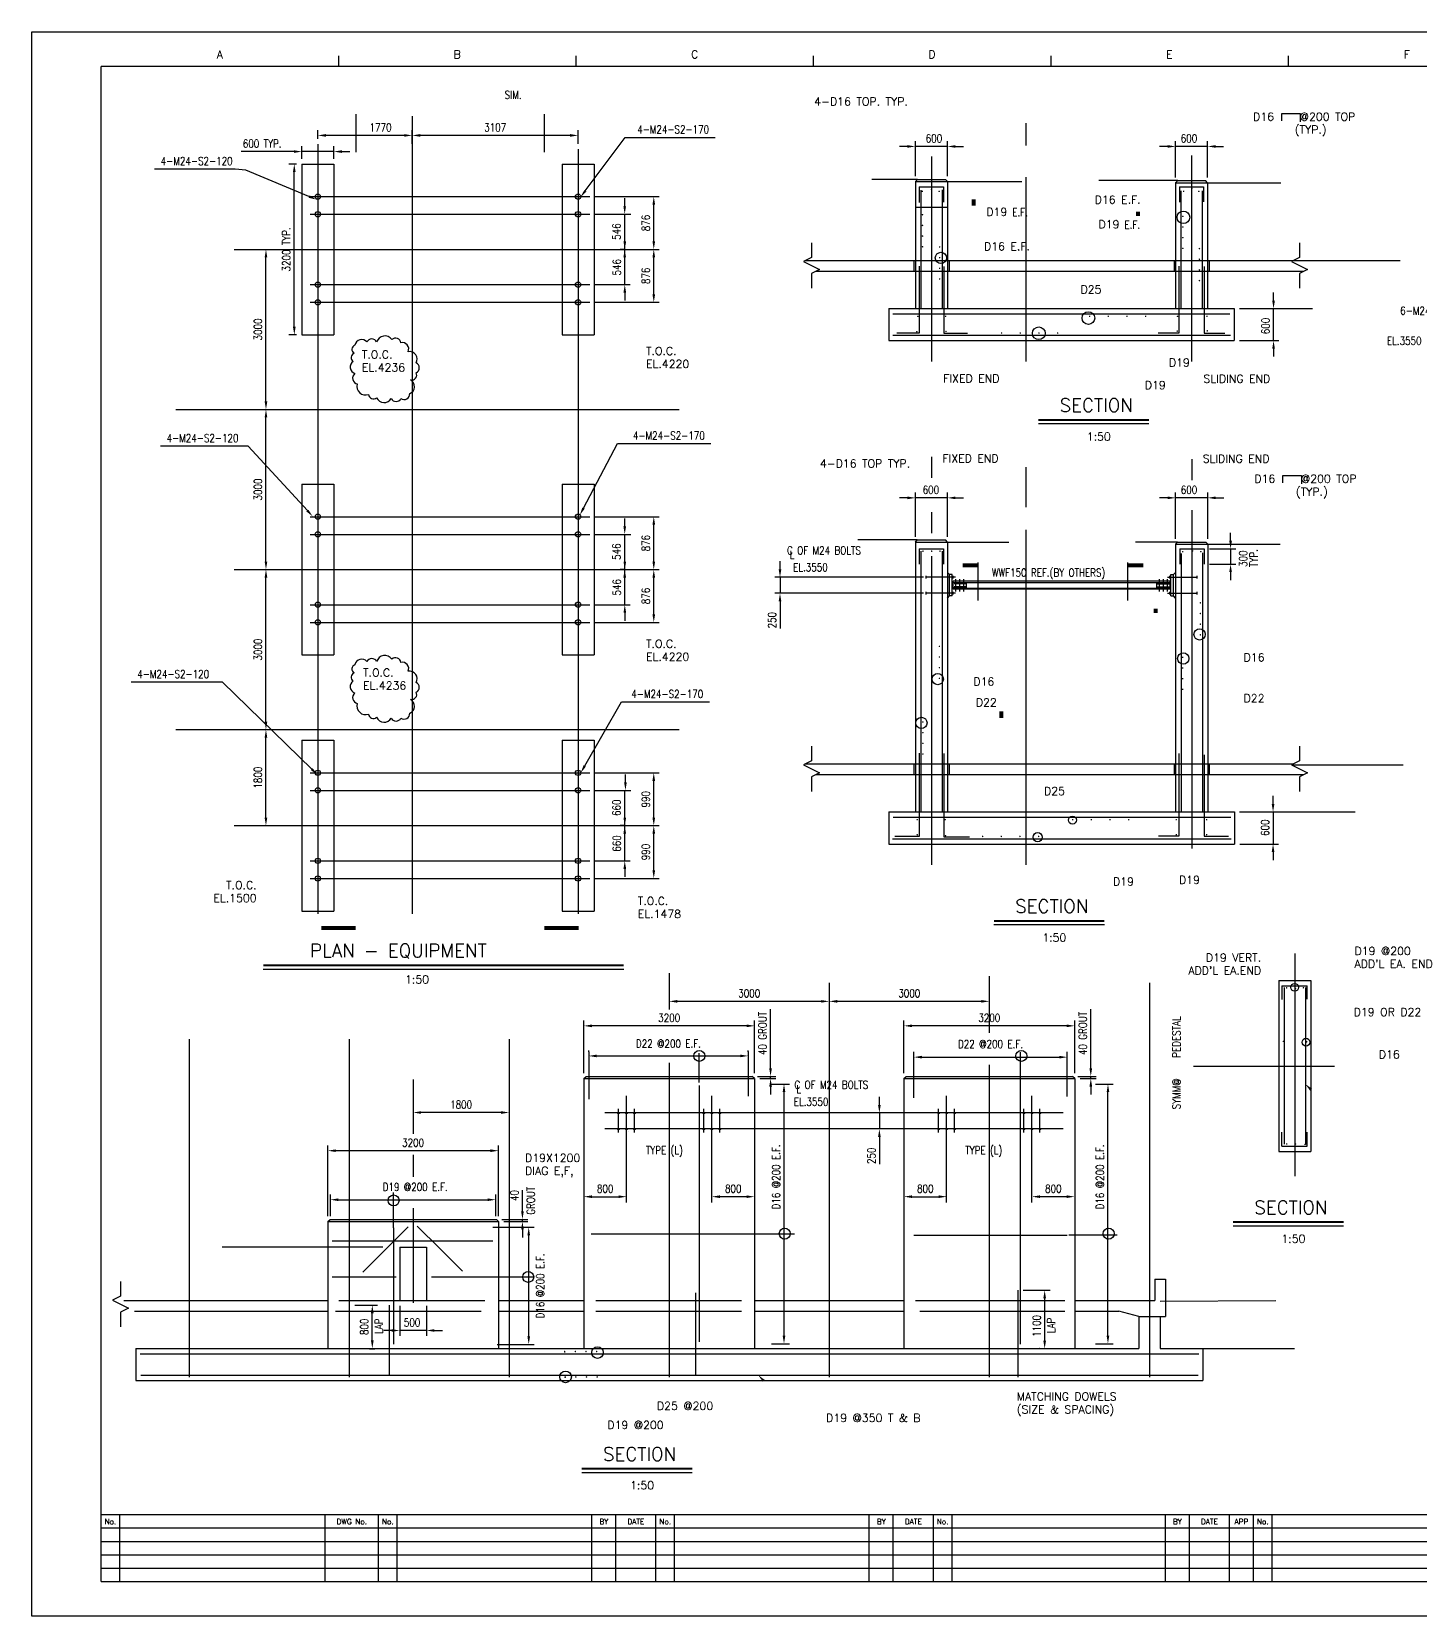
# Model space of a CAD drawing. Extents: x 0 to 42050, y 0 to 29700.
# Drawn here: x 0 to 26027, y 0 to 29700 of the extents above; entities that cross this region are included whole.
import ezdxf
from ezdxf.enums import TextEntityAlignment as Align

# ---------------------------------------------------------------- set-up
doc = ezdxf.new("R2010")
doc.units = 0
doc.header["$LTSCALE"] = 500
for name, pattern in [('CENTER', [0]), ('CENTER2', [0]), ('HIDDEN', [0])]:
    doc.linetypes.add(name, pattern=pattern)
for name, color, linetype in [('BORDER', 7, 'CONTINUOUS'), ('CLINE', 7, 'CENTER'), ('CONC', 1, 'CONTINUOUS'), ('CUTLINE', 7, 'CONTINUOUS'), ('DIM', 6, 'CONTINUOUS'), ('HIDDEN', 7, 'HIDDEN'), ('REBAR', 2, 'CONTINUOUS'), ('STEEL', 7, 'CENTER2'), ('TEXT', 7, 'CONTINUOUS'), ('TEXTM', 1, 'CONTINUOUS')]:
    doc.layers.add(name, color=color, linetype=linetype)
doc.styles.get("Standard").update_dxf_attribs({"font": 'romans', "width": 0.8})

msp = doc.modelspace()

# ---------------------------------------------------------------- linework, layer by layer
at = {"layer": 'BORDER', "color": 0}
for p, q in [((5750, 29250), (5750, 29050)), ((10200, 29250), (10200, 29050)), ((14650, 29250), (14650, 29050)), ((19100, 29250), (19100, 29050)), ((23550, 29250), (23550, 29050)), ((1300, 650), (1300, 29050)), ((41400, 29050), (1300, 29050)), ((41400, 1900), (1300, 1900)), ((1650, 650), (1650, 1900)), ((5500, 650), (5500, 1900)), ((6500, 650), (6500, 1900)), ((6850, 650), (6850, 1900)), ((10500, 650), (10500, 1900)), ((10950, 650), (10950, 1900)), ((11700, 650), (11700, 1900)), ((12050, 650), (12050, 1900)), ((15700, 650), (15700, 1900)), ((16150, 650), (16150, 1900)), ((16900, 650), (16900, 1900)), ((17250, 650), (17250, 1900)), ((21250, 650), (21250, 1900)), ((21700, 650), (21700, 1900)), ((22450, 650), (22450, 1900)), ((22900, 650), (22900, 1900)), ((23250, 650), (23250, 1900)), ((28900, 1650), (1300, 1650)), ((1300, 1400), (28900, 1400)), ((1300, 1150), (28900, 1150)), ((1300, 900), (28900, 900)), ((1300, 650), (41400, 650))]:
    msp.add_line(p, q, dxfattribs=at)
at = {"layer": 'BORDER', "color": 0, "const_width": 37.5}
for points in [[(20940, 22424), (18869, 22424)], [(20106, 13034), (18036, 13034)], [(11097, 12201), (4339, 12201)], [(24588, 7389), (22518, 7389)], [(12380, 2767), (10310, 2767)]]:
    msp.add_lwpolyline(points, dxfattribs=at)
at = {"layer": 'BORDER', "color": 0}
for points in [[(20940, 22349), (18869, 22349)], [(20106, 12959), (18036, 12959)], [(11097, 12126), (4339, 12126)], [(24588, 7314), (22518, 7314)], [(12380, 2692), (10310, 2692)]]:
    msp.add_lwpolyline(points, dxfattribs=at)
at = {"layer": 'CLINE', "color": 0}
for p, q in [((7134, 28114), (7134, 13164)), ((18634, 27984), (18634, 27568)), ((5364, 27593), (5364, 13164)), ((10241, 27499), (10241, 13164)), ((16864, 27360), (16864, 23520)), ((21741, 27377), (21741, 23520)), ((18634, 26972), (18634, 23520)), ((3797, 25619), (11215, 25619)), ((2699, 22619), (12136, 22619)), ((16865, 21729), (16865, 21336)), ((21745, 21687), (21745, 21294)), ((18635, 21535), (18635, 20790)), ((16865, 20694), (16865, 20301)), ((21742, 20732), (21742, 14390)), ((18635, 20366), (18635, 14085)), ((3797, 19619), (11171, 19619)), ((3797, 19619), (11215, 19619)), ((16865, 19873), (16865, 14085)), ((17506, 19354), (17289, 19354)), ((21101, 19354), (21318, 19354)), ((17506, 19294), (17289, 19294)), ((21101, 19294), (21318, 19294)), ((2699, 16619), (12136, 16619)), ((3797, 14819), (11171, 14819)), ((23673, 12420), (23673, 8252)), ((11949, 12054), (11949, 11376)), ((17949, 11998), (17949, 10936)), ((14949, 11870), (14949, 4480)), ((20949, 11870), (20949, 4480)), ((2949, 10817), (2949, 4480)), ((5949, 10817), (5949, 4480)), ((8949, 10817), (8949, 4480)), ((11949, 10373), (11949, 4480)), ((17949, 10335), (17949, 4480)), ((21775, 10314), (24419, 10314)), ((7149, 10060), (7149, 9042)), ((10999, 9067), (10999, 9514)), ((11149, 7757), (11149, 9753)), ((11299, 9067), (11299, 9514)), ((12599, 9067), (12599, 9514)), ((12749, 7757), (12749, 9753)), ((12899, 9067), (12899, 9514)), ((16999, 9067), (16999, 9514)), ((17149, 7757), (17149, 9753)), ((17299, 9067), (17299, 9514)), ((18599, 9067), (18599, 9514)), ((18749, 7757), (18749, 9753)), ((18899, 9067), (18899, 9514)), ((19331, 9435), (10745, 9435)), ((19331, 9135), (10745, 9135)), ((7149, 8648), (7149, 8240)), ((7149, 7649), (7149, 5878))]:
    msp.add_line(p, q, dxfattribs=at)
at = {"layer": 'CONC', "color": 0}
for p, q in [((5064, 27219), (5064, 24019)), ((5064, 27219), (5664, 27219)), ((5664, 27219), (5664, 24019)), ((9941, 27219), (9941, 24019)), ((9941, 27219), (10541, 27219)), ((10541, 27219), (10541, 24019)), ((16564, 26890), (16564, 24510)), ((16564, 26890), (17164, 26890)), ((16602, 26930), (17129, 26930)), ((17164, 26890), (17164, 24510)), ((21441, 26868), (21441, 24510)), ((21441, 26868), (22041, 26868)), ((21481, 26908), (21999, 26908)), ((22041, 26868), (22041, 24510)), ((14500, 25410), (16564, 25410)), ((16534, 25410), (16534, 25210)), ((17164, 25410), (21441, 25410)), ((17194, 25410), (17194, 25210)), ((21411, 25410), (21411, 25210)), ((22041, 25410), (23645, 25410)), ((22071, 25410), (22071, 25210)), ((14700, 25210), (16564, 25210)), ((17164, 25210), (21441, 25210)), ((22041, 25210), (23845, 25210)), ((16064, 24510), (22541, 24510)), ((16064, 24510), (16064, 23910)), ((22541, 24510), (22541, 23910)), ((5064, 24019), (5664, 24019)), ((9941, 24019), (10541, 24019)), ((16064, 23910), (22541, 23910)), ((5064, 21219), (5664, 21219)), ((5064, 21219), (5064, 18019)), ((5664, 21219), (5664, 18019)), ((9941, 21219), (9941, 18019)), ((9941, 21219), (10541, 21219)), ((10541, 21219), (10541, 18019)), ((16565, 20135), (17165, 20135)), ((16565, 20135), (16565, 15075)), ((16599, 20175), (17129, 20175)), ((17165, 20135), (17165, 15075)), ((21442, 20093), (22042, 20093)), ((21442, 20093), (21442, 15075)), ((21477, 20133), (22010, 20133)), ((22042, 20093), (22042, 15075)), ((17165, 19564), (17205, 19524)), ((21442, 19564), (21402, 19524)), ((17165, 19084), (17205, 19124)), ((21442, 19084), (21402, 19124)), ((5064, 18019), (5664, 18019)), ((9941, 18019), (10541, 18019)), ((5064, 16419), (5664, 16419)), ((5064, 16419), (5064, 13219)), ((5664, 16419), (5664, 13219)), ((9941, 16419), (9941, 13219)), ((9941, 16419), (10541, 16419)), ((10541, 16419), (10541, 13219)), ((14501, 15975), (16565, 15975)), ((14701, 15775), (16565, 15775)), ((16535, 15975), (16535, 15775)), ((17165, 15975), (21442, 15975)), ((17165, 15775), (21442, 15775)), ((17195, 15975), (17195, 15775)), ((21412, 15975), (21412, 15775)), ((22042, 15975), (23646, 15975)), ((22042, 15775), (23846, 15775)), ((22072, 15975), (22072, 15775)), ((16065, 15075), (16065, 14475)), ((16065, 15075), (22542, 15075)), ((22542, 15075), (22542, 14475)), ((16065, 14475), (22542, 14475)), ((5064, 13219), (5664, 13219)), ((9941, 13219), (10541, 13219)), ((23373, 11914), (23973, 11914)), ((23373, 11914), (23373, 8714)), ((23973, 11914), (23973, 8714)), ((10394, 10120), (13504, 10120)), ((16393, 10120), (19510, 10120)), ((10349, 10080), (13549, 10080)), ((10349, 10080), (10349, 5020)), ((13549, 10080), (13549, 5020)), ((16349, 10080), (16349, 5020)), ((16349, 10080), (19549, 10080)), ((19549, 10080), (19549, 5020)), ((23373, 8714), (23973, 8714)), ((5592, 7440), (8711, 7440)), ((5549, 7400), (5549, 5020)), ((5549, 7400), (8749, 7400)), ((8749, 7400), (8749, 5020)), ((6899, 6920), (6899, 5920)), ((6899, 6920), (7399, 6920)), ((7399, 6920), (7399, 5920)), ((21049, 6320), (21049, 5920)), ((21049, 6320), (21249, 6320)), ((21249, 6320), (21249, 5620)), ((1729, 5920), (5549, 5920)), ((1929, 5720), (5549, 5720)), ((6899, 5920), (7399, 5920)), ((8749, 5920), (10349, 5920)), ((8749, 5720), (10349, 5720)), ((13549, 5920), (16349, 5920)), ((13549, 5720), (16349, 5720)), ((19549, 5920), (20429, 5920)), ((19549, 5720), (20376, 5720)), ((20749, 5620), (20376, 5720)), ((20429, 5920), (21049, 5920)), ((20749, 5620), (20749, 5020)), ((20749, 5620), (21249, 5620)), ((21149, 5620), (21149, 5020)), ((1949, 5020), (20749, 5020)), ((1949, 5020), (1949, 4420)), ((21149, 5020), (21949, 5020)), ((21949, 5020), (21949, 4420)), ((1949, 4420), (21949, 4420))]:
    msp.add_line(p, q, dxfattribs=at)
for centre in [(10999, 9435), (11149, 9435), (11299, 9435), (12599, 9435), (12749, 9435), (12899, 9435), (16999, 9435), (17149, 9435), (17299, 9435), (18599, 9435), (18749, 9435), (18899, 9435), (10999, 9135), (11149, 9135), (11299, 9135), (12599, 9135), (12749, 9135), (12899, 9135), (16999, 9135), (17149, 9135), (17299, 9135), (18599, 9135), (18749, 9135), (18899, 9135)]:
    msp.add_circle(centre, 15, dxfattribs=at)
at = {"layer": 'CUTLINE', "color": 0}
msp.add_lwpolyline([(0, 0), (0, 29700), (42050, 29700), (42050, 0)], close=True, dxfattribs=at)
msp.add_lwpolyline([(0, 0), (0, 29700), (42050, 29700), (42050, 0)], close=True, dxfattribs=at)
at = {"layer": 'DIM', "color": 0}
for p, q in [((23431, 28030), (23431, 28165)), ((23431, 28165), (23777, 28165)), ((23777, 28165), (23777, 28011)), ((5364, 27693), (5364, 27856)), ((6984, 27756), (5514, 27756)), ((7134, 27599), (7134, 27856)), ((7134, 27599), (7134, 27856)), ((10091, 27756), (7284, 27756)), ((10241, 27599), (10241, 27856)), ((10377, 26717), (11123, 27719)), ((11123, 27719), (11299, 27719)), ((11299, 27719), (12812, 27719)), ((16564, 26990), (16564, 27649)), ((17164, 26990), (17164, 27649)), ((21441, 26968), (21441, 27649)), ((22041, 26968), (22041, 27649)), ((4764, 27453), (3925, 27453)), ((4914, 27453), (4764, 27453)), ((5064, 27319), (5064, 27553)), ((5664, 27453), (5064, 27453)), ((5664, 27319), (5664, 27553)), ((5814, 27453), (5964, 27453)), ((16414, 27549), (16264, 27549)), ((17164, 27549), (16564, 27549)), ((17314, 27549), (17464, 27549)), ((21291, 27549), (21141, 27549)), ((22041, 27549), (21441, 27549)), ((22191, 27549), (22341, 27549)), ((3816, 27125), (2303, 27125)), ((4014, 27103), (3816, 27125)), ((5197, 26611), (4014, 27103)), ((4964, 27219), (4822, 27219)), ((4922, 24169), (4922, 27069)), ((16602, 26930), (15748, 26930)), ((16564, 26890), (16602, 26930)), ((17164, 26890), (17129, 26930)), ((17164, 26890), (18558, 26890)), ((21481, 26908), (19999, 26908)), ((21441, 26868), (21481, 26908)), ((22041, 26868), (21999, 26908)), ((22041, 26868), (23411, 26868)), ((5222, 26609), (10460, 26609)), ((10560, 26609), (11760, 26609)), ((11115, 26429), (11115, 26579)), ((11660, 25769), (11660, 26459)), ((5222, 26279), (10460, 26279)), ((10560, 26279), (11229, 26279)), ((11115, 25619), (11115, 26279)), ((11116, 25769), (11116, 25919)), ((4291, 25619), (4291, 25619)), ((10641, 25619), (11216, 25619)), ((10741, 25619), (11760, 25619)), ((10741, 25619), (11760, 25619)), ((11115, 25619), (11029, 25619)), ((11116, 24959), (11116, 25619)), ((4391, 22769), (4391, 25469)), ((11660, 24779), (11660, 25469)), ((23645, 25410), (25652, 25410)), ((5222, 24959), (10460, 24959)), ((10560, 24959), (11216, 24959)), ((11116, 24809), (11116, 24659)), ((23277, 24660), (23277, 24810)), ((5222, 24629), (10460, 24629)), ((10560, 24629), (11760, 24629)), ((22638, 24510), (24008, 24510)), ((22641, 24510), (23377, 24510)), ((23277, 23910), (23277, 24510)), ((4964, 24019), (4822, 24019)), ((22641, 23910), (23377, 23910)), ((23277, 23760), (23277, 23610)), ((4291, 22619), (4291, 22619)), ((4291, 22619), (4291, 22619)), ((4391, 19769), (4391, 22469)), ((10343, 20771), (10977, 21980)), ((10977, 21980), (11219, 21980)), ((11219, 21980), (12732, 21980)), ((3926, 21933), (2413, 21933)), ((4058, 21933), (3926, 21933)), ((5168, 20724), (4058, 21933)), ((23453, 21379), (23799, 21379)), ((23453, 21244), (23453, 21379)), ((23799, 21379), (23799, 21225)), ((16415, 20963), (16265, 20963)), ((16565, 20235), (16565, 21063)), ((17165, 20963), (16565, 20963)), ((17165, 20235), (17165, 21063)), ((17315, 20963), (17465, 20963)), ((21292, 20963), (21142, 20963)), ((21442, 20193), (21442, 21063)), ((22042, 20963), (21442, 20963)), ((22042, 20193), (22042, 21063)), ((22192, 20963), (22342, 20963)), ((5222, 20609), (10460, 20609)), ((10560, 20609), (11760, 20609)), ((11115, 20429), (11115, 20579)), ((5222, 20279), (10460, 20279)), ((10560, 20279), (11229, 20279)), ((11115, 19619), (11115, 20279)), ((11660, 19769), (11660, 20459)), ((22471, 20158), (22471, 20308)), ((11116, 19769), (11116, 19919)), ((16599, 20175), (15487, 20175)), ((17165, 20135), (17129, 20175)), ((17165, 20135), (18317, 20135)), ((21477, 20133), (20689, 20133)), ((22042, 20093), (23401, 20093)), ((22076, 20008), (22571, 20008)), ((22471, 20008), (22471, 19721)), ((4291, 19619), (4291, 19619)), ((4291, 19619), (4291, 19619)), ((10641, 19619), (11216, 19619)), ((10741, 19619), (11760, 19619)), ((10741, 19619), (11760, 19619)), ((11115, 19619), (11029, 19619)), ((11116, 18959), (11116, 19619)), ((14026, 19624), (14026, 19774)), ((22076, 19721), (22571, 19721)), ((4391, 16769), (4391, 19469)), ((11660, 18779), (11660, 19469)), ((16718, 19474), (13926, 19474)), ((14026, 19474), (14026, 19174)), ((22471, 19571), (22471, 19421)), ((16718, 19174), (13926, 19174)), ((14026, 19024), (14026, 18874)), ((5222, 18959), (10460, 18959)), ((10560, 18959), (11216, 18959)), ((11116, 18809), (11116, 18659)), ((14026, 18874), (14026, 18515)), ((5222, 18629), (10460, 18629)), ((10560, 18629), (11760, 18629)), ((3376, 17511), (1863, 17511)), ((3574, 17511), (3376, 17511)), ((5250, 15878), (3574, 17511)), ((10366, 15939), (11057, 17137)), ((11057, 17137), (11189, 17137)), ((11189, 17137), (12702, 17137)), ((4291, 16619), (4291, 16619)), ((4291, 16619), (4291, 16619)), ((4391, 14969), (4391, 16469)), ((5222, 15809), (10460, 15809)), ((10560, 15809), (11760, 15809)), ((11129, 15629), (11129, 15779)), ((23612, 15958), (25705, 15958)), ((5222, 15479), (10460, 15479)), ((10560, 15479), (11229, 15479)), ((11115, 14819), (11115, 15479)), ((11660, 14969), (11660, 15659)), ((23267, 15225), (23267, 15375)), ((11116, 14969), (11116, 15119)), ((22639, 15075), (24807, 15075)), ((22642, 15075), (23367, 15075)), ((23267, 15075), (23267, 14475)), ((4291, 14819), (4291, 14819)), ((10741, 14819), (11760, 14819)), ((11115, 14819), (11029, 14819)), ((11116, 14159), (11116, 14819)), ((11660, 13979), (11660, 14669)), ((22642, 14475), (23367, 14475)), ((23267, 14325), (23267, 14175)), ((5222, 14159), (10460, 14159)), ((10560, 14159), (11216, 14159)), ((11116, 14009), (11116, 13859)), ((5222, 13829), (10460, 13829)), ((10560, 13829), (11760, 13829)), ((11949, 11626), (11949, 11626)), ((14799, 11526), (12099, 11526)), ((13849, 10420), (13849, 11379)), ((14949, 11459), (14949, 11426)), ((14949, 11459), (14949, 11426)), ((17799, 11526), (15099, 11526)), ((17949, 11459), (17949, 11426)), ((19851, 10420), (19851, 11379)), ((10349, 10180), (10349, 11167)), ((13399, 11067), (10499, 11067)), ((13549, 10180), (13549, 11167)), ((16349, 10180), (16349, 11167)), ((19399, 11067), (16499, 11067)), ((19549, 10180), (19549, 11167)), ((10440, 10580), (10440, 10603)), ((10443, 10578), (10443, 9692)), ((10590, 10503), (13280, 10503)), ((12513, 10002), (12513, 10554)), ((13429, 10586), (13429, 9748)), ((13430, 10580), (13430, 10603)), ((13849, 10270), (13849, 10420)), ((16535, 9719), (16535, 10580)), ((16685, 10480), (19260, 10480)), ((18536, 9926), (18536, 10572)), ((19410, 9742), (19410, 10580)), ((19851, 10270), (19851, 10420)), ((10349, 10080), (10394, 10120)), ((13549, 10080), (13504, 10120)), ((13604, 10120), (13949, 10120)), ((13849, 10080), (13849, 10120)), ((16349, 10080), (16393, 10120)), ((19549, 10080), (19510, 10120)), ((19610, 10120), (19951, 10120)), ((19851, 10080), (19851, 10120)), ((13649, 10080), (13949, 10080)), ((13849, 9930), (13849, 9780)), ((13867, 9975), (14201, 9975)), ((14101, 5260), (14101, 9825)), ((19649, 10080), (19951, 10080)), ((19851, 9930), (19851, 9780)), ((19939, 9975), (20273, 9975)), ((20173, 5260), (20173, 9825)), ((7149, 9515), (7149, 9342)), ((8949, 9515), (8949, 9342)), ((15889, 9585), (15889, 9735)), ((8799, 9442), (7299, 9442)), ((15889, 9435), (15889, 9135)), ((15889, 8985), (15889, 8835)), ((5549, 7500), (5549, 8827)), ((8599, 8727), (5699, 8727)), ((8749, 7500), (8749, 8827)), ((15889, 8835), (15889, 8476)), ((5599, 7500), (5599, 7908)), ((5749, 7808), (8549, 7808)), ((6783, 7282), (6783, 7942)), ((8699, 7500), (8699, 7908)), ((9198, 7740), (9198, 7984)), ((9198, 7590), (9198, 7740)), ((10499, 7865), (10999, 7865)), ((13399, 7865), (12899, 7865)), ((16499, 7865), (16999, 7865)), ((19399, 7865), (18899, 7865)), ((5549, 7400), (5592, 7440)), ((8749, 7400), (8711, 7440)), ((8811, 7440), (9298, 7440)), ((9198, 7400), (9198, 7440)), ((8643, 7291), (9416, 7291)), ((8849, 7400), (9298, 7400)), ((9198, 7250), (9198, 7100)), ((9316, 5245), (9316, 7141)), ((13407, 7167), (14298, 7167)), ((19439, 7149), (20346, 7149)), ((6580, 6920), (3569, 6920)), ((8646, 6362), (9415, 6362)), ((18582, 6110), (19087, 6110)), ((18987, 5167), (18987, 5960)), ((6054, 5831), (6484, 5831)), ((6384, 5170), (6384, 5681)), ((6899, 5820), (6899, 5257)), ((7399, 5820), (7399, 5257)), ((21049, 5920), (21054, 5920)), ((21153, 5909), (23318, 5920)), ((6749, 5357), (6599, 5357)), ((7399, 5357), (6899, 5357)), ((7549, 5357), (7699, 5357)), ((8722, 5095), (9416, 5095)), ((13867, 5110), (14201, 5110)), ((19939, 5110), (20273, 5110)), ((6389, 5016), (6209, 5016)), ((6331, 5016), (6433, 5016)), ((6428, 5020), (6484, 5020)), ((21949, 5020), (23672, 5020))]:
    msp.add_line(p, q, dxfattribs=at)
for points in [[(16815, 26746, 0, 50, 0), (16695, 26836, 0, 0, 0), (16171, 27233, 0, 0, -0.466368), (16142, 27806, 0, 0, -0.15143), (16529, 27992, 0, 0, 0.773113), (16572, 28392, 0, 0, 0.182809)], [(21813, 26798, 0, 50, 0), (21899, 26921, 0, 0, 0), (22179, 27318, 0, 0, -0.04686), (22853, 28107, 0, 0, 2.467105)], [(21443, 26236, 0, 50, 0), (21296, 26206, 0, 0, 0), (21156, 26178, 0, 0, -0.694426), (21013, 26408, 0, 0, 0.550177), (20956, 26565, 0, 0, -9.198422)], [(17055, 25820, 0, 50, 0), (17165, 25922, 0, 0, 0), (17471, 26207, 0, 0, -0.176447), (17743, 26322, 0, 0, 39.437536)], [(21544, 25519, 0, 50, 0), (21439, 25627, 0, 0, 0), (21056, 26021, 0, 0, 0.243545), (20798, 26107, 0, 0, 12.791413)], [(17127, 25519, 0, 50, 0), (17268, 25570, 0, 0, 0), (17442, 25633, 0, 0, -0.089399), (17700, 25677, 0, 0, -212.633748)], [(19008, 24404, 0, 50, 0), (19103, 24520, 0, 0, 0), (19223, 24666, 0, 0, -0.133967), (19509, 24869, 0, 0, 5.640711)], [(5556, 24343, 0, 0, -0.57735), (5489, 24309, 0, 0, 0.57735), (5422, 24275, 0, 0, -0.57735), (5489, 24309, 0, 50, 0), (5556, 24175, 0, 0, 0), (5775, 23737, 0, 0, 0.414214), (6039, 23649, 0, 0, 3.302776)], [(10444, 24367, 0, 0, -0.57735), (10397, 24309, 0, 0, 0.57735), (10350, 24251, 0, 0, -0.57735), (10397, 24309, 0, 50, 0), (10514, 24215, 0, 0, 0), (10969, 23847, 0, 0, 0.180763), (11365, 23715, 0, 0, 55.684625)], [(19842, 24202, 0, 50, 0), (19929, 24080, 0, 0, 0), (20509, 23261, 0, 0, 0.185902), (20831, 23047, 0, 0, 0.10992)], [(18937, 23928, 0, 50, 0), (19063, 23847, 0, 0, 0), (19711, 23428, 0, 0, 0.120069), (20807, 23047, 0, 0, 0.047819)], [(20378, 24011, 0, 50, 0), (20491, 23912, 0, 0, 0), (20771, 23666, 0, 0, 0.161147), (21165, 23499, 0, 0, -3.657102)], [(16857, 19961, 0, 50, 0), (16737, 20051, 0, 0, 0), (16213, 20448, 0, 0, -0.466368), (16184, 21021, 0, 0, -0.15143), (16571, 21207, 0, 0, 0.773113), (16614, 21607, 0, 0, 0.182809)], [(21835, 20012, 0, 50, 0), (21921, 20135, 0, 0, 0), (22201, 20532, 0, 0, -0.04686), (22875, 21321, 0, 0, 2.467105)], [(16385, 19478, 0, 50, 0), (16288, 19593, 0, 0, 0), (16006, 19922, 0, 0, 0.369256), (15800, 19955, 0, 0, -0.178658)], [(10444, 18880, 0, 0, -0.57735), (10397, 18822, 0, 0, 0.57735), (10350, 18763, 0, 0, -0.57735), (10397, 18822, 0, 50, 0), (10514, 18728, 0, 0, 0), (10969, 18360, 0, 0, 0.180763), (11365, 18228, 0, 0, 55.684625)], [(21952, 18493, 0, 50, 0), (22071, 18584, 0, 0, 0), (22212, 18692, 0, 0, -0.515494), (22657, 18555, 0, 0, -0.332477), (22519, 18141, 0, 0, 0.707113), (22565, 17973, 0, 0, -3.550776)], [(5578, 18381, 0, 0, -0.57735), (5511, 18347, 0, 0, 0.57735), (5444, 18313, 0, 0, -0.57735), (5511, 18347, 0, 50, 0), (5578, 18213, 0, 0, 0), (5797, 17775, 0, 0, 0.414214), (6061, 17687, 0, 0, 3.302776)], [(21691, 17921, 0, 50, 0), (21802, 18022, 0, 0, 0), (21963, 18168, 0, 0, -0.530066), (22471, 18045, 0, 0, -1.442463)], [(17066, 17668, 0, 50, 0), (17161, 17784, 0, 0, 0), (17280, 17928, 0, 0, -0.438926), (17571, 17944, 0, 0, -0.384063), (17586, 17714, 0, 0, 0.308394), (17571, 17500, 0, 0, -1.741495)], [(16760, 16797, 0, 50, 0), (16834, 16928, 0, 0, 0), (17086, 17370, 0, 0, -0.417411), (17571, 17500, 0, 0, -0.527056)], [(21937, 16901, 0, 50, 0), (22078, 16951, 0, 0, 0), (22411, 17069, 0, 0, 0.197532), (22565, 17207, 0, 0, 1.593784)], [(16680, 16434, 0, 50, 0), (16777, 16549, 0, 0, 0), (17004, 16818, 0, 0, -0.214082), (17628, 17118, 0, 0, 75.902608)], [(17066, 16527, 0, 50, 0), (17148, 16653, 0, 0, 0), (17387, 17017, 0, 0, -0.308516), (17648, 17125, 0, 0, -9.6667)], [(21542, 16720, 0, 50, 0), (21678, 16782, 0, 0, 0), (21937, 16901, 0, 0, -0.800282)], [(18078, 14966, 0, 50, 0), (18176, 15079, 0, 0, 0), (18355, 15286, 0, 0, -0.249863), (18825, 15467, 0, 0, -16.359954)], [(19508, 14827, 0, 50, 0), (19563, 14687, 0, 0, 0), (19796, 14091, 0, 0, 0.209993), (20117, 13771, 0, 0, -5.345555)], [(20321, 14578, 0, 50, 0), (20405, 14454, 0, 0, 0), (20619, 14137, 0, 0, 0.26222), (21397, 13748, 0, 0, 40.60478)], [(5262, 14429, 0, 0, -0.57735), (5203, 14475, 0, 0, 0.57735), (5144, 14521, 0, 0, -0.57735), (5203, 14475, 0, 50, 0), (5111, 14357, 0, 0, 0), (4652, 13771, 0, 0, -0.353688), (4366, 13705, 0, 0, 0.230515)], [(10480, 14287, 0, 0, -0.57735), (10419, 14243, 0, 0, 0.57735), (10358, 14200, 0, 0, -0.57735), (10419, 14243, 0, 50, 0), (10507, 14122, 0, 0, 0), (10815, 13693, 0, 0, 0.16204), (11211, 13407, 0, 0, -6.523913)], [(18900, 14518, 0, 50, 0), (19013, 14420, 0, 0, 0), (19295, 14176, 0, 0, 0.133614), (20117, 13781, 0, 0, -5.873151)], [(23797, 11811, 0, 50, 0), (23891, 11928, 0, 0, 0), (24221, 12337, 0, 0, -0.302991), (24645, 12470, 0, 0, -10.401935)], [(23632, 11842, 0, 50, 0), (23581, 11983, 0, 0, 0), (23507, 12188, 0, 0, 0.399684), (23193, 12345, 0, 0, -0.149509)], [(23923, 10822, 0, 50, 0), (24033, 10924, 0, 0, 0), (24245, 11121, 0, 0, -0.13076), (24629, 11325, 0, 0, 5.844027)], [(23475, 9810, 0, 50, 0), (23601, 9891, 0, 0, 0), (23719, 9967, 0, 0, -0.448055), (23946, 9904, 0, 0, 0.370362), (24276, 9763, 0, 0, 0.135165), (24786, 10093, 0, 0, 0.137323), (24920, 10367, 0, 0, -0.335244), (25100, 10532, 0, 0, 4.582066)], [(16130, 9447, 0, 50, 0), (16104, 9594, 0, 0, 0), (16054, 9874, 0, 0, 0.648859), (15954, 9899, 0, 0, 4.445583)], [(11193, 9087, 0, 50, 0), (11254, 8950, 0, 0, 0), (11350, 8737, 0, 0, 0.332203), (11442, 8686, 0, 0, -0.067367)], [(12717, 9082, 0, 50, 0), (12625, 8963, 0, 0, 0), (12453, 8742, 0, 0, -0.206836), (12352, 8686, 0, 0, 21.089787)], [(17179, 9087, 0, 50, 0), (17240, 8950, 0, 0, 0), (17336, 8737, 0, 0, 0.332203), (17428, 8686, 0, 0, -0.067367)], [(18703, 9082, 0, 50, 0), (18611, 8963, 0, 0, 0), (18439, 8742, 0, 0, -0.206836), (18337, 8686, 0, 0, 21.089787)], [(7691, 6834, 0, 50, 0), (7811, 6923, 0, 0, 0), (8183, 7199, 0, 0, 0.288398), (8451, 7888, 0, 0, -0.50409), (9098, 8592, 0, 0, -18.803295)], [(18473, 5409, 0, 50, 0), (18393, 5282, 0, 0, 0), (18156, 4905, 0, 0, 0.399595), (18314, 4121, 0, 0, -3.167455)], [(10658, 4844, 0, 50, 0), (10753, 4728, 0, 0, 0), (11141, 4255, 0, 0, 0.127713), (11569, 3943, 0, 0, -5.258408)], [(13223, 4914, 0, 50, 0), (13329, 4808, 0, 0, 0), (14005, 4132, 0, 0, 0.137359), (14741, 3718, 0, 0, -0.785292)], [(10024, 4380, 0, 50, 0), (10101, 4251, 0, 0, 0), (10328, 3871, 0, 0, 0.147962), (10641, 3586, 0, 0, -16.230803)]]:
    msp.add_lwpolyline(points, format="xyseb", dxfattribs=at)
for points in [[(14616, 25743), (14616, 25468), (14466, 25393), (14766, 25243), (14616, 25168), (14616, 24893)], [(23761, 25743), (23761, 25468), (23611, 25393), (23911, 25243), (23761, 25168), (23761, 24893)], [(14617, 16308), (14617, 16033), (14467, 15958), (14767, 15808), (14617, 15733), (14617, 15458)], [(23762, 16308), (23762, 16033), (23612, 15958), (23912, 15808), (23762, 15733), (23762, 15458)], [(1667, 6274), (1667, 5999), (1517, 5924), (1817, 5774), (1667, 5699), (1667, 5424)]]:
    msp.add_lwpolyline(points, dxfattribs=at)
for centre, radius in [((21587, 26221), 118), ((17041, 25461), 105), ((19807, 24333), 119), ((18877, 24047), 119), ((21891, 18404), 106), ((21585, 17952), 106), ((16982, 17567), 106), ((16676, 16745), 106), ((19508, 14923), 75), ((18857, 14603), 85), ((23672, 11788), 73.2), ((23884, 10760), 73.2), ((12513, 10503), 103), ((18550, 10503), 103), ((6783, 7794), 103), ((14115, 7172), 103), ((20187, 7172), 103), ((9306, 6361), 103), ((10605, 4943), 109), ((10007, 4488), 109)]:
    msp.add_circle(centre, radius, dxfattribs=at)
for points in [[(5514, 27781), (5514, 27731), (5364, 27756)], [(6984, 27781), (6984, 27731), (7134, 27756)], [(7284, 27781), (7284, 27731), (7134, 27756)], [(10091, 27781), (10091, 27731), (10241, 27756)], [(4914, 27478), (4914, 27428), (5064, 27453)], [(5814, 27478), (5814, 27428), (5664, 27453)], [(16414, 27574), (16414, 27524), (16564, 27549)], [(17314, 27574), (17314, 27524), (17164, 27549)], [(21291, 27574), (21291, 27524), (21441, 27549)], [(22191, 27574), (22191, 27524), (22041, 27549)], [(4897, 27069), (4947, 27069), (4922, 27219)], [(10397, 26702), (10357, 26732), (10287, 26597)], [(5206, 26634), (5187, 26588), (5335, 26553)], [(11635, 26459), (11685, 26459), (11660, 26609)], [(11090, 26429), (11140, 26429), (11115, 26279)], [(4366, 25469), (4416, 25469), (4391, 25619)], [(11090, 25469), (11140, 25469), (11115, 25619)], [(11092, 25769), (11142, 25769), (11116, 25619)], [(11635, 25769), (11685, 25769), (11660, 25619)], [(11635, 25469), (11685, 25469), (11660, 25619)], [(11092, 24809), (11142, 24809), (11116, 24959)], [(11635, 24779), (11685, 24779), (11660, 24629)], [(23252, 24660), (23302, 24660), (23277, 24510)], [(4897, 24169), (4947, 24169), (4922, 24019)], [(23252, 23760), (23302, 23760), (23277, 23910)], [(4366, 22769), (4416, 22769), (4391, 22619)], [(4366, 22469), (4416, 22469), (4391, 22619)], [(16415, 20988), (16415, 20938), (16565, 20963)], [(17315, 20988), (17315, 20938), (17165, 20963)], [(21292, 20988), (21292, 20938), (21442, 20963)], [(22192, 20988), (22192, 20938), (22042, 20963)], [(5186, 20740), (5149, 20707), (5269, 20613)], [(10365, 20759), (10321, 20782), (10273, 20638)], [(11635, 20459), (11685, 20459), (11660, 20609)], [(11090, 20429), (11140, 20429), (11115, 20279)], [(22446, 20158), (22496, 20158), (22471, 20008)], [(4366, 19769), (4416, 19769), (4391, 19619)], [(4366, 19469), (4416, 19469), (4391, 19619)], [(11090, 19469), (11140, 19469), (11115, 19619)], [(11092, 19769), (11142, 19769), (11116, 19619)], [(11635, 19769), (11685, 19769), (11660, 19619)], [(11635, 19469), (11685, 19469), (11660, 19619)], [(14001, 19624), (14051, 19624), (14026, 19474)], [(22446, 19571), (22496, 19571), (22471, 19721)], [(14001, 19024), (14051, 19024), (14026, 19174)], [(11092, 18809), (11142, 18809), (11116, 18959)], [(11635, 18779), (11685, 18779), (11660, 18629)], [(4366, 16769), (4416, 16769), (4391, 16619)], [(4366, 16469), (4416, 16469), (4391, 16619)], [(5267, 15896), (5232, 15860), (5357, 15773)], [(10388, 15926), (10344, 15951), (10291, 15809)], [(11635, 15659), (11685, 15659), (11660, 15809)], [(11104, 15629), (11154, 15629), (11129, 15479)], [(23242, 15225), (23292, 15225), (23267, 15075)], [(4366, 14969), (4416, 14969), (4391, 14819)], [(11092, 14969), (11142, 14969), (11116, 14819)], [(11635, 14969), (11685, 14969), (11660, 14819)], [(11090, 14669), (11140, 14669), (11115, 14819)], [(11635, 14669), (11685, 14669), (11660, 14819)], [(23242, 14325), (23292, 14325), (23267, 14475)], [(11092, 14009), (11142, 14009), (11116, 14159)], [(11635, 13979), (11685, 13979), (11660, 13829)], [(12099, 11551), (12099, 11501), (11949, 11526)], [(14799, 11551), (14799, 11501), (14949, 11526)], [(15099, 11551), (15099, 11501), (14949, 11526)], [(17799, 11551), (17799, 11501), (17949, 11526)], [(10499, 11092), (10499, 11042), (10349, 11067)], [(13399, 11092), (13399, 11042), (13549, 11067)], [(16499, 11092), (16499, 11042), (16349, 11067)], [(19399, 11092), (19399, 11042), (19549, 11067)], [(10590, 10528), (10590, 10478), (10440, 10503)], [(13280, 10528), (13280, 10478), (13430, 10503)], [(16685, 10505), (16685, 10455), (16535, 10480)], [(19260, 10505), (19260, 10455), (19410, 10480)], [(13824, 10270), (13874, 10270), (13849, 10120)], [(19826, 10270), (19876, 10270), (19851, 10120)], [(13824, 9930), (13874, 9930), (13849, 10080)], [(14076, 9825), (14126, 9825), (14101, 9975)], [(19826, 9930), (19876, 9930), (19851, 10080)], [(20148, 9825), (20198, 9825), (20173, 9975)], [(23961, 9852), (23996, 9888), (23873, 9976)], [(15864, 9585), (15914, 9585), (15889, 9435)], [(7299, 9467), (7299, 9417), (7149, 9442)], [(8799, 9467), (8799, 9417), (8949, 9442)], [(15864, 8985), (15914, 8985), (15889, 9135)], [(5699, 8752), (5699, 8702), (5549, 8727)], [(8599, 8752), (8599, 8702), (8749, 8727)], [(5749, 7833), (5749, 7783), (5599, 7808)], [(8549, 7833), (8549, 7783), (8699, 7808)], [(10499, 7890), (10499, 7840), (10349, 7865)], [(10999, 7890), (10999, 7840), (11149, 7865)], [(12899, 7890), (12899, 7840), (12749, 7865)], [(13399, 7890), (13399, 7840), (13549, 7865)], [(16499, 7890), (16499, 7840), (16349, 7865)], [(16999, 7890), (16999, 7840), (17149, 7865)], [(18899, 7890), (18899, 7840), (18749, 7865)], [(19399, 7890), (19399, 7840), (19549, 7865)], [(9173, 7590), (9223, 7590), (9198, 7440)], [(9173, 7250), (9223, 7250), (9198, 7400)], [(9291, 7141), (9341, 7141), (9316, 7291)], [(18962, 5960), (19012, 5960), (18987, 6110)], [(6359, 5681), (6409, 5681), (6384, 5831)], [(6749, 5382), (6749, 5332), (6899, 5357)], [(7549, 5382), (7549, 5332), (7399, 5357)], [(6359, 5170), (6409, 5170), (6384, 5020)], [(9291, 5245), (9341, 5245), (9316, 5095)], [(14076, 5260), (14126, 5260), (14101, 5110)], [(18962, 5167), (19012, 5167), (18987, 5017)], [(20148, 5260), (20198, 5260), (20173, 5110)], [(13705, 4396), (13740, 4431), (13617, 4520)]]:
    msp.add_solid(points, dxfattribs=at)
at = {"layer": 'HIDDEN', "color": 0}
for p, q in [((16564, 26410), (17164, 26410)), ((16564, 25410), (17164, 25410)), ((21441, 25410), (22041, 25410)), ((16564, 25210), (17164, 25210)), ((21441, 25210), (22041, 25210)), ((21337, 19399), (17270, 19399)), ((17270, 19379), (21337, 19379)), ((17270, 19269), (21337, 19269)), ((21337, 19249), (17270, 19249)), ((16565, 15975), (17165, 15975)), ((16565, 15775), (17165, 15775)), ((21442, 15975), (22042, 15975)), ((21442, 15775), (22042, 15775)), ((5695, 5720), (8427, 5720)), ((5760, 5920), (6899, 5920)), ((7399, 5920), (8492, 5920)), ((10573, 5920), (13305, 5920)), ((10573, 5720), (13305, 5720)), ((16567, 5920), (19365, 5920)), ((16647, 5720), (19365, 5720))]:
    msp.add_line(p, q, dxfattribs=at)
at = {"layer": 'REBAR', "color": 0}
for p, q in [((16635, 26790), (17089, 26790)), ((16635, 26790), (16635, 26499)), ((16664, 26731), (16664, 24510)), ((17064, 26735), (17064, 24510)), ((17089, 26790), (17089, 26503)), ((21512, 26795), (21966, 26795)), ((21512, 26795), (21512, 26504)), ((21966, 26795), (21966, 26508)), ((21541, 26718), (21541, 24510)), ((21941, 26718), (21941, 24510)), ((16633, 25308), (16633, 24047)), ((17099, 25302), (17099, 24047)), ((21504, 25306), (21504, 24048)), ((21978, 25301), (21978, 24048)), ((16140, 24410), (22458, 24410)), ((16140, 24010), (22468, 24010)), ((16633, 24047), (16215, 24047)), ((17099, 24047), (17538, 24047)), ((21504, 24048), (21112, 24048)), ((21978, 24048), (22365, 24048)), ((16636, 20008), (17090, 20008)), ((16636, 20008), (16636, 19717)), ((16665, 19962), (16665, 15075)), ((17065, 19962), (17065, 15075)), ((17090, 20008), (17090, 19721)), ((21522, 20008), (21976, 20008)), ((21522, 20008), (21522, 19717)), ((21542, 19921), (21542, 15075)), ((21942, 19933), (21942, 15075)), ((21976, 20008), (21976, 19721)), ((17315, 19474), (16765, 19474)), ((21292, 19474), (21842, 19474)), ((17315, 19174), (16765, 19174)), ((21292, 19174), (21842, 19174)), ((16634, 16175), (16634, 14616)), ((17099, 16172), (17099, 14610)), ((21503, 16172), (21503, 14622)), ((21976, 16146), (21976, 14622)), ((16144, 14975), (22476, 14975)), ((16132, 14575), (22485, 14575)), ((16634, 14616), (16179, 14616)), ((17099, 14610), (17577, 14610)), ((21503, 14622), (21118, 14622)), ((21976, 14622), (22432, 14622)), ((23434, 11814), (23906, 11814)), ((23434, 11814), (23434, 11558)), ((23473, 11785), (23473, 8852)), ((23873, 11785), (23873, 8846)), ((23906, 11564), (23906, 11814)), ((12510, 9949), (12510, 5144)), ((18536, 5098), (18536, 9926)), ((23434, 8814), (23434, 9072)), ((23906, 8814), (23906, 9072)), ((23434, 8814), (23906, 8814)), ((6632, 6877), (7056, 7301)), ((6783, 7282), (6783, 5098)), ((7651, 6891), (7227, 7315)), ((10486, 7167), (13407, 7167)), ((16535, 7144), (19410, 7144)), ((5633, 7037), (8646, 7037)), ((6632, 6877), (6208, 6453)), ((7651, 6891), (8075, 6467)), ((5633, 6362), (6833, 6362)), ((7494, 6362), (8646, 6362)), ((12445, 6063), (12445, 4507)), ((18482, 6110), (18482, 4485)), ((6699, 5831), (6699, 4507)), ((2033, 4920), (21878, 4920)), ((18896, 5017), (18887, 5017)), ((2045, 4520), (21865, 4520))]:
    msp.add_line(p, q, dxfattribs=at)
at = {"layer": 'REBAR', "color": 0, "const_width": 14}
for points in [[(16857, 26745, 1), (16871, 26745, 1)], [(21739, 26759, 1), (21753, 26759, 1)], [(16686, 26708, 1), (16700, 26708, 1)], [(17003, 26708, 1), (17017, 26708, 1)], [(21584, 26708, 1), (21598, 26708, 1)], [(21870, 26708, 1), (21884, 26708, 1)], [(16690, 26268, 1), (16704, 26268, 1)], [(21569, 26238, 1), (21583, 26238, 1)], [(16690, 26068, 1), (16704, 26068, 1)], [(16690, 25868, 1), (16704, 25868, 1)], [(21569, 26038, 1), (21583, 26038, 1)], [(21569, 25838, 1), (21583, 25838, 1)], [(16690, 25668, 1), (16704, 25668, 1)], [(17010, 25666, 1), (17024, 25666, 1)], [(21569, 25638, 1), (21583, 25638, 1)], [(21881, 25636, 1), (21895, 25636, 1)], [(17010, 25466, 1), (17024, 25466, 1)], [(17010, 25266, 1), (17024, 25266, 1)], [(21881, 25436, 1), (21895, 25436, 1)], [(21881, 25236, 1), (21895, 25236, 1)], [(17010, 25066, 1), (17024, 25066, 1)], [(21881, 25036, 1), (21895, 25036, 1)], [(16603, 24366, 1), (16617, 24366, 1)], [(17123, 24366, 1), (17137, 24366, 1)], [(19822, 24366, 1), (19836, 24366, 1)], [(20172, 24366, 1), (20186, 24366, 1)], [(20522, 24366, 1), (20536, 24366, 1)], [(20872, 24366, 1), (20886, 24366, 1)], [(21469, 24366, 1), (21483, 24366, 1)], [(22021, 24366, 1), (22035, 24366, 1)], [(16583, 24076, 1), (16597, 24076, 1)], [(17130, 24082, 1), (17144, 24082, 1)], [(18172, 24052, 1), (18186, 24052, 1)], [(18522, 24052, 1), (18536, 24052, 1)], [(18872, 24052, 1), (18886, 24052, 1)], [(19222, 24052, 1), (19236, 24052, 1)], [(21464, 24088, 1), (21478, 24088, 1)], [(22026, 24093, 1), (22040, 24093, 1)], [(16697, 19964, 1), (16711, 19964, 1)], [(16864, 19964, 1), (16878, 19964, 1)], [(17017, 19964, 1), (17031, 19964, 1)], [(21567, 19954, 1), (21581, 19954, 1)], [(21752, 19968, 1), (21766, 19968, 1)], [(21907, 19954, 1), (21921, 19954, 1)], [(21897, 18995, 1), (21911, 18995, 1)], [(21897, 18795, 1), (21911, 18795, 1)], [(21897, 18595, 1), (21911, 18595, 1)], [(17007, 18180, 1), (17021, 18180, 1)], [(21897, 18395, 1), (21911, 18395, 1)], [(17007, 17980, 1), (17021, 17980, 1)], [(21567, 17974, 1), (21581, 17974, 1)], [(17007, 17780, 1), (17021, 17780, 1)], [(17007, 17580, 1), (17021, 17580, 1)], [(21567, 17774, 1), (21581, 17774, 1)], [(21567, 17574, 1), (21581, 17574, 1)], [(21567, 17374, 1), (21581, 17374, 1)], [(16697, 16761, 1), (16711, 16761, 1)], [(16697, 16561, 1), (16711, 16561, 1)], [(16697, 16361, 1), (16711, 16361, 1)], [(16697, 16161, 1), (16711, 16161, 1)], [(16591, 14931, 1), (16605, 14931, 1)], [(17116, 14931, 1), (17130, 14931, 1)], [(19505, 14931, 1), (19519, 14931, 1)], [(19855, 14931, 1), (19869, 14931, 1)], [(20205, 14931, 1), (20219, 14931, 1)], [(20555, 14931, 1), (20569, 14931, 1)], [(21446, 14931, 1), (21460, 14931, 1)], [(22015, 14931, 1), (22029, 14931, 1)], [(16591, 14648, 1), (16605, 14648, 1)], [(17122, 14631, 1), (17136, 14631, 1)], [(17816, 14617, 1), (17830, 14617, 1)], [(18166, 14617, 1), (18180, 14617, 1)], [(18516, 14617, 1), (18530, 14617, 1)], [(18866, 14617, 1), (18880, 14617, 1)], [(21446, 14651, 1), (21460, 14651, 1)], [(22015, 14651, 1), (22029, 14651, 1)], [(23516, 11780, 1), (23530, 11780, 1)], [(23681, 11764, 1), (23695, 11764, 1)], [(23830, 11780, 1), (23844, 11780, 1)], [(23453, 10775, 1), (23467, 10775, 1)], [(23893, 10767, 1), (23907, 10767, 1)], [(23516, 8853, 1), (23530, 8853, 1)], [(23681, 8853, 1), (23695, 8853, 1)], [(23861, 8845, 1), (23875, 8845, 1)], [(9983, 4964, 1), (9997, 4964, 1)], [(9983, 4955, 1), (9997, 4955, 1)], [(10183, 4964, 1), (10197, 4964, 1)], [(10383, 4964, 1), (10397, 4964, 1)], [(10583, 4964, 1), (10597, 4964, 1)], [(9992, 4487, 1), (10006, 4487, 1)], [(9992, 4478, 1), (10006, 4478, 1)], [(10192, 4487, 1), (10206, 4487, 1)], [(10392, 4487, 1), (10406, 4487, 1)], [(10592, 4487, 1), (10606, 4487, 1)]]:
    msp.add_lwpolyline(points, format="xyb", close=True, dxfattribs=at)
at = {"layer": 'STEEL', "color": 0}
for p, q in [((16765, 19474), (16765, 19499)), ((16765, 19449), (16765, 19474)), ((17255, 19524), (17205, 19524)), ((17205, 19124), (17205, 19524)), ((17255, 19124), (17255, 19524)), ((17520, 19369), (17255, 19369)), ((17270, 19369), (17270, 19399)), ((17273, 19474), (17273, 19499)), ((17273, 19449), (17273, 19474)), ((17520, 19279), (17520, 19369)), ((21087, 19369), (21352, 19369)), ((21087, 19279), (21087, 19369)), ((21334, 19474), (21334, 19499)), ((21334, 19449), (21334, 19474)), ((21337, 19369), (21337, 19399)), ((21352, 19124), (21352, 19524)), ((21352, 19524), (21402, 19524)), ((21402, 19124), (21402, 19524)), ((21842, 19474), (21842, 19499)), ((21842, 19449), (21842, 19474)), ((16765, 19174), (16765, 19199)), ((16765, 19149), (16765, 19174)), ((17255, 19124), (17205, 19124)), ((17520, 19279), (17255, 19279)), ((17270, 19249), (17270, 19279)), ((17273, 19174), (17273, 19199)), ((17273, 19149), (17273, 19174)), ((21087, 19279), (21352, 19279)), ((21334, 19174), (21334, 19199)), ((21334, 19149), (21334, 19174)), ((21337, 19249), (21337, 19279)), ((21352, 19124), (21402, 19124)), ((21842, 19174), (21842, 19199)), ((21842, 19149), (21842, 19174))]:
    msp.add_line(p, q, dxfattribs=at)
at = {"layer": 'STEEL', "color": 0, "linetype": 'HIDDEN'}
for p, q in [((17270, 19329), (17270, 19360)), ((17270, 19293), (17270, 19323)), ((21337, 19329), (21337, 19363)), ((21337, 19288), (21337, 19323))]:
    msp.add_line(p, q, dxfattribs=at)
at = {"layer": 'STEEL', "color": 0, "linetype": 'CENTER2'}
for p, q in [((17320, 19210), (17320, 19436)), ((17395, 19210), (17395, 19436)), ((17470, 19210), (17470, 19436)), ((21137, 19210), (21137, 19436)), ((21212, 19210), (21212, 19436)), ((21287, 19210), (21287, 19436))]:
    msp.add_line(p, q, dxfattribs=at)
at = {"layer": 'STEEL', "color": 0}
for centre in [(5364, 26609), (10241, 26609), (5364, 26279), (10241, 26279), (5364, 24959), (10241, 24959), (5364, 24629), (10241, 24629), (5364, 20609), (10241, 20609), (5364, 20279), (10241, 20279), (5364, 18959), (10241, 18959), (5364, 18629), (10241, 18629), (5364, 15809), (10241, 15809), (5364, 15479), (10241, 15479), (5364, 14159), (10241, 14159), (5364, 13829), (10241, 13829)]:
    msp.add_circle(centre, 50, dxfattribs=at)
at = {"layer": 'TEXT', "color": 0}
for p, q in [((16565, 20135), (16599, 20175)), ((21442, 20093), (21477, 20133)), ((22042, 20093), (22010, 20133))]:
    msp.add_line(p, q, dxfattribs=at)
for points in [[(6466, 23884, 0.625), (6284, 23884, 0.625), (6057, 23823, 0.625), (6042, 23672, 0.625), (6027, 23521, 0.625), (6057, 23294, 0.625), (6103, 23097, 0.625), (6315, 22901, 0.625), (6466, 22840, 0.625), (6738, 22825, 0.625), (6920, 22825, 0.625), (7086, 22916, 0.625), (7101, 23173, 0.625), (7207, 23309, 0.625), (7207, 23491, 0.625), (7056, 23702, 0.625), (6920, 23869, 0.625), (6753, 23929, 0.625)], [(6466, 17894, 0.625), (6284, 17894, 0.625), (6057, 17834, 0.625), (6042, 17682, 0.625), (6027, 17531, 0.625), (6057, 17304, 0.625), (6103, 17108, 0.625), (6315, 16911, 0.625), (6466, 16850, 0.625), (6738, 16835, 0.625), (6920, 16835, 0.625), (7086, 16926, 0.625), (7101, 17183, 0.625), (7207, 17319, 0.625), (7207, 17501, 0.625), (7056, 17713, 0.625), (6920, 17879, 0.625), (6753, 17939, 0.625)]]:
    msp.add_lwpolyline(points, format="xyb", close=True, dxfattribs=at)
at = {"layer": 'TEXTM', "color": 0}
for p, q in [((6075, 28153), (6075, 27440)), ((9607, 28153), (9607, 27440)), ((17740, 19040), (17740, 19753)), ((20544, 19040), (20544, 19753))]:
    msp.add_line(p, q, dxfattribs=at)
for points in [[(17656, 26440, 75, 75, 0), (17656, 26561, 0, 0, 0), (15523, 26561, 0, 0, 0)], [(20733, 26246, 75, 75, 0), (20733, 26327, 0, 0, 0), (23369, 26327, 0, 0, 0)], [(17447, 19698, 75, 75, 0), (17740, 19698, 0, 0, 0), (17740, 19415, 0, 0, 0)], [(20837, 19698, 75, 75, 0), (20544, 19698, 0, 0, 0), (20544, 19415, 0, 0, 0)], [(21070, 18805, 75, 75, 0), (21070, 18886, 0, 0, 0), (23706, 18886, 0, 0, 0)], [(18175, 16839, 75, 75, 0), (18175, 16960, 0, 0, 0), (16042, 16960, 0, 0, 0)], [(5429, 12899, 75, 75, 0), (6075, 12899, 0, 0, 0), (6075, 13802, 0, 0, 0)], [(10253, 12899, 75, 75, 0), (9607, 12899, 0, 0, 0), (9607, 13802, 0, 0, 0)]]:
    msp.add_lwpolyline(points, format="xyseb", dxfattribs=at)

# ---------------------------------------------------------------- texts
at = {"layer": 'BORDER', "color": 0}
for s, height, p in [('A', 150, (3525, 29200)), ('B', 150, (7975, 29200)), ('C', 150, (12425, 29200)), ('D', 150, (16875, 29200)), ('E', 150, (21325, 29200)), ('F', 150, (25775, 29200)), ('No.', 100, (1475, 1725)), ('DWG No.', 100, (6000, 1725)), ('No.', 100, (6675, 1725)), ('BY', 100, (10725, 1725)), ('DATE', 100, (11325, 1725)), ('No.', 100, (11875, 1725)), ('BY', 100, (15925, 1725)), ('DATE', 100, (16525, 1725)), ('No.', 100, (17075, 1725)), ('BY', 100, (21475, 1725)), ('DATE', 100, (22075, 1725)), ('APP', 100, (22675, 1725)), ('No.', 100, (23075, 1725))]:
    msp.add_text(s, height=height, dxfattribs=at).set_placement(p, align=Align.CENTER)
for s, p in [('SECTION', (20640, 22499)), ('SECTION', (19806, 13109)), ('PLAN - EQUIPMENT', (8528, 12276)), ('SECTION', (24288, 7464)), ('SECTION', (12080, 2842))]:
    msp.add_text(s, height=250, dxfattribs=at).set_placement(p, align=Align.BOTTOM_RIGHT)
for p in [(20226, 22187), (19392, 12797), (7448, 12011), (23874, 7152), (11666, 2530)]:
    msp.add_text('1:50', height=150, dxfattribs=at).set_placement(p, align=Align.TOP_RIGHT)
at = {"layer": 'DIM', "color": 0, "width": 0.8}
for s, p in [('1770', (6539, 27906)), ('3107', (8688, 27906)), ('600 TYP.', (4320, 27603)), ('600', (16911, 27699)), ('600', (21691, 27699)), ('600', (16854, 21113)), ('600', (21692, 21113)), ('3000', (13449, 11676)), ('3000', (16449, 11676)), ('3200', (11949, 11217)), ('3200', (17949, 11217)), ('1800', (8049, 9592)), ('3200', (7149, 8877)), ('800', (10749, 8015)), ('800', (13149, 8015)), ('800', (16749, 8015)), ('800', (19149, 8015)), ('500', (7130, 5507))]:
    msp.add_text(s, height=150, dxfattribs=at).set_placement(p, align=Align.MIDDLE_CENTER)
for p in [(11349, 27869), (11269, 22130), (11239, 17287)]:
    msp.add_text('4-M24-S2-170', height=150, dxfattribs=at).set_placement(p, align=Align.MIDDLE_LEFT)
for p in [(3766, 27275), (3876, 22083), (3326, 17661)]:
    msp.add_text('4-M24-S2-120', height=150, dxfattribs=at).set_placement(p, align=Align.MIDDLE_RIGHT)
for s, p in [('876', (11510, 26114)), ('546', (10962, 25954)), ('546', (10966, 25285)), ('876', (11510, 25124)), ('876', (11510, 20114)), ('546', (10962, 19954)), ('546', (10966, 19285)), ('876', (11510, 19124)), ('250', (13876, 18670)), ('D16 @200 E.F.', (13951, 8236)), ('250', (15739, 8631)), ('D16 @200 E.F.', (20023, 8236)), ('D16 @200 E.F.', (9532, 6193))]:
    msp.add_text(s, height=150, rotation=90, dxfattribs=at).set_placement(p, align=Align.MIDDLE)
for p in [(18379, 26240), (20482, 26008)]:
    msp.add_text('E.F.', height=150, dxfattribs=at).set_placement(p)
for s, p in [('3200 TYP.', (4772, 25619)), ('3000', (4241, 24119)), ('600', (23127, 24183)), ('3000', (4241, 21119)), ('300', (22705, 19823)), ('TYP.', (22904, 19835)), ('3000', (4241, 18119)), ('1800', (4241, 15719)), ('990', (11510, 15314)), ('660', (10962, 15154)), ('600', (23117, 14780)), ('660', (10966, 14485)), ('990', (11510, 14324)), ('40 GROUT', (13699, 10924)), ('40 GROUT', (19701, 10924)), ('GROUT', (9354, 7789)), ('40', (9048, 7887)), ('800', (6234, 5426)), ('LAP', (6506, 5436)), ('1100', (18837, 5442)), ('LAP', (19108, 5452))]:
    msp.add_text(s, height=150, rotation=90, dxfattribs=at).set_placement(p, align=Align.MIDDLE_CENTER)
for s, p in [('D22 @200 E.F.', (11935, 10733)), ('D22 @200 E.F.', (17972, 10725)), ('D19 @200 E.F.', (7188, 8047))]:
    msp.add_text(s, height=150, dxfattribs=at).set_placement(p, align=Align.MIDDLE)
at = {"layer": 'TEXT', "color": 0, "width": 0.8}
for s, p in [('SIM.', (8865, 28441)), ('6-M24-N2-150', (25651, 24396)), ('EL.3550', (25403, 23831)), ('C OF M24 BOLTS', (14158, 19903)), ('L', (14207, 19822)), ('EL.3550', (14273, 19585)), ('WWF150 REF.(BY OTHERS)', (17999, 19486)), ('C OF M24 BOLTS', (14296, 9887)), ('L', (14336, 9808)), ('EL.3550', (14285, 9569)), ('TYPE (L)', (11513, 8660)), ('TYPE (L)', (17499, 8660))]:
    msp.add_text(s, height=150, dxfattribs=at).set_placement(p)
at = {"layer": 'TEXT', "color": 0}
for s, p in [('4-D16 TOP. TYP.', (16422, 28317)), ('4-D16 TOP TYP.', (16464, 21532)), ('T.O.C.', (4216, 13630)), ('EL.1500', (4216, 13387)), ("ADD'L EA.END", (23043, 12027)), ('D19 VERT.', (23043, 12270))]:
    msp.add_text(s, height=150, dxfattribs=at).set_placement(p, align=Align.RIGHT)
for s, p in [('D16    @200 TOP', (22894, 28032)), ('      (TYP.)', (23003, 27789)), ('D16 E.F.', (19925, 26476)), ('D19', (17893, 26247)), ('D19', (19996, 26015)), ('D16 E.F.', (17850, 25602)), ('D25', (19659, 24794)), ('T.O.C.', (11515, 23640)), ('T.O.C.', (6189, 23574)), ('EL.4236', (6189, 23331)), ('EL.4220', (11515, 23397)), ('D19', (21315, 23424)), ('FIXED END', (17085, 23125)), ('SLIDING END', (21963, 23120)), ('D19', (20864, 23001)), ('FIXED END', (17070, 21628)), ('SLIDING END', (21948, 21622)), ('D16    @200 TOP', (22917, 21246)), ('      (TYP.)', (23025, 21003)), ('T.O.C.', (11515, 18153)), ('EL.4220', (11515, 17910)), ('D16', (22715, 17898)), ('T.O.C.', (6211, 17612)), ('D16', (17651, 17444)), ('EL.4236', (6211, 17369)), ('D22', (22715, 17132)), ('D22', (17697, 17053)), ('D25', (18975, 15392)), ('D19', (20267, 13696)), ('D19', (21504, 13727)), ('T.O.C.', (11361, 13332)), ('EL.1478', (11361, 13089)), ('D19 @200', (24795, 12395)), ("ADD'L EA. END", (24795, 12152)), ('D19 OR D22', (24779, 11250)), ('D16', (25250, 10457)), ('D19X1200', (9248, 8517)), ('DIAG E,F,', (9248, 8274)), ('MATCHING DOWELS', (18464, 4046)), ('D25 @200', (11719, 3868)), ('(SIZE & SPACING)', (18464, 3803)), ('D19 @200', (10791, 3511)), ('D19 @350 T & B', (14891, 3643))]:
    msp.add_text(s, height=150, dxfattribs=at).set_placement(p)
at = {"layer": 'TEXT', "color": 0, "width": 0.8}
for s, p in [('PEDESTAL', (21456, 10856)), ('SYMM@', (21456, 9792))]:
    msp.add_text(s, height=150, rotation=90, dxfattribs=at).set_placement(p, align=Align.MIDDLE_CENTER)

doc.saveas('drawing.dxf')
